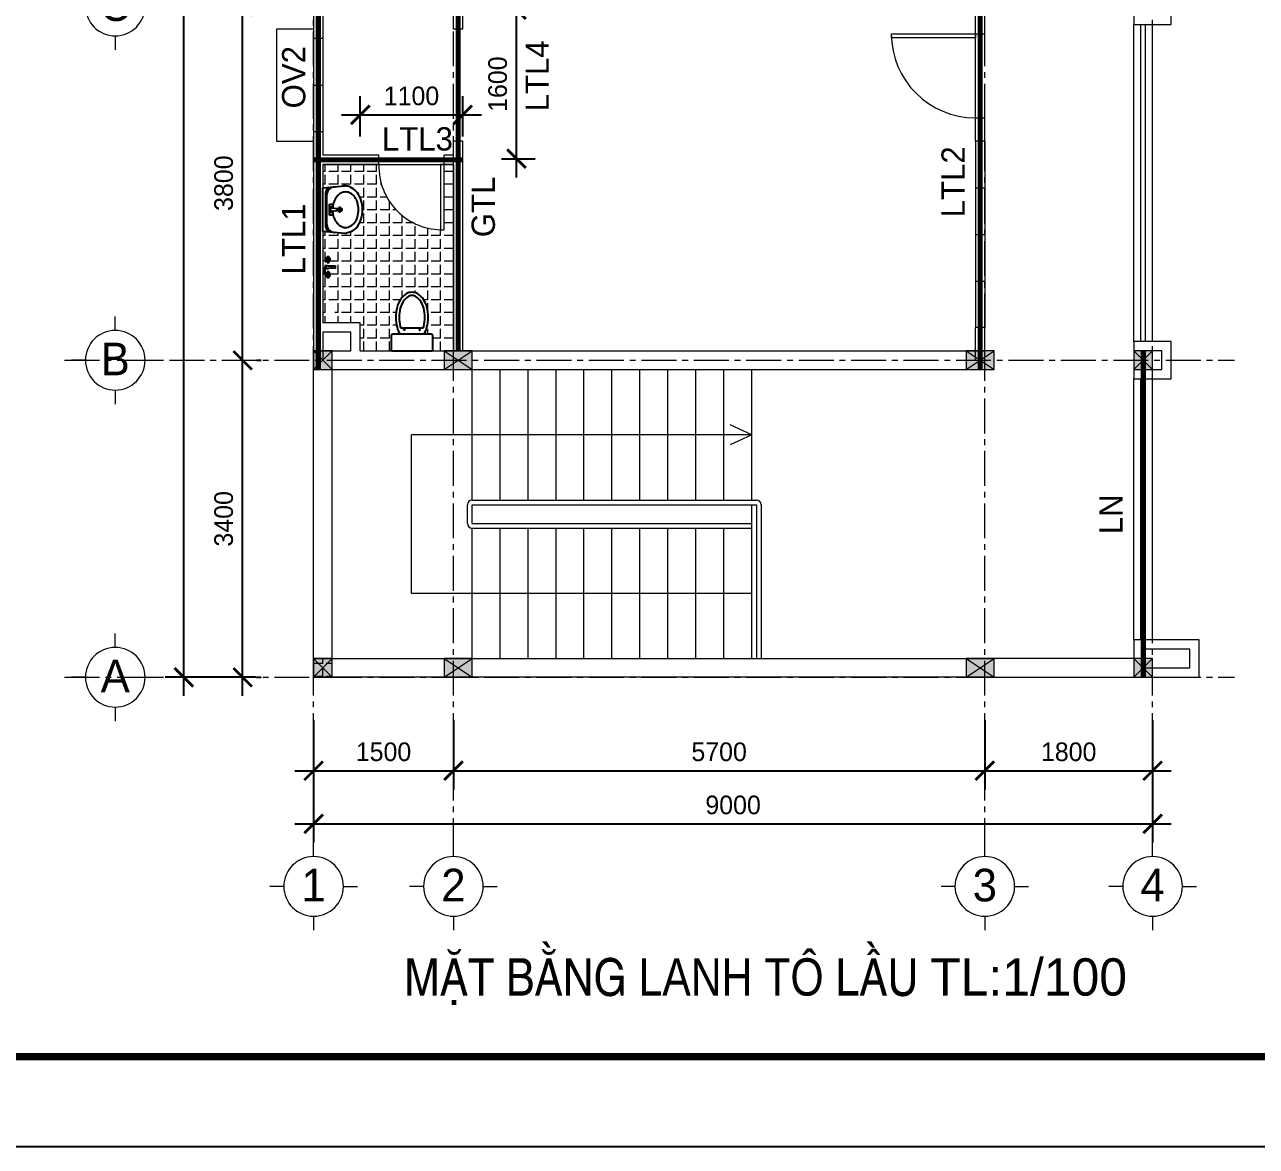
# Model space of a CAD drawing. Header units: inches. Extents: x 566748 to 757280, y 592180 to 740680.
# Drawn here: x 586220 to 599433, y 592180 to 604211 of the extents above; entities that cross this region are included whole.
import ezdxf
from ezdxf.enums import TextEntityAlignment as Align

# ---------------------------------------------------------------- set-up
doc = ezdxf.new("R2010")
doc.units = ezdxf.units.IN
doc.header["$MEASUREMENT"] = 0
for name, pattern in [('ACAD_ISO10W100', [18, 12, -3, 0, -3]), ('CENTER', [2, 1.25, -0.25, 0.25, -0.25]), ('CENTER2', [1.125, 0.75, -0.125, 0.125, -0.125])]:
    doc.linetypes.add(name, pattern=pattern)
for name, color, linetype, lineweight in [('HACTH', 8, 'Continuous', 5), ('NET CB', 2, 'Continuous', 20), ('NET GHI CHU', 7, 'Continuous', 13), ('NET KICH THUOC', 9, 'Continuous', 13), ('NET TRUC', 8, 'ACAD_ISO10W100', 9)]:
    doc.layers.add(name, color=color, linetype=linetype, lineweight=lineweight)
for name, color, linetype in [('LAYER7', 7, 'Continuous'), ('TEXT', 4, 'Continuous'), ('THIETBI', 25, 'Continuous')]:
    doc.layers.add(name, color=color, linetype=linetype)
doc.styles.add('ATTR', font='romans.shx', dxfattribs={"width": 0.8, "height": 0.7})
doc.styles.add('chu dan', font='Fonts5.ttf', dxfattribs={"height": 350})
doc.styles.add('DIM', font='Fonts5.ttf')
doc.styles.add('TEXT2.5', font='Fonts5.ttf', dxfattribs={"height": 250})
doc.styles.add('VNAVO', font='VARIALN.TTF', dxfattribs={"width": 1.1})
doc.dimstyles.new('M 1-100', dxfattribs={"dimtxt": 200, "dimasz": 200, "dimexe": 200, "dimexo": 200, "dimgap": 100, "dimtad": 1, "dimtoh": 1, "dimdec": 0, "dimzin": 0, "dimdsep": 46, "dimtxsty": 'DIM', "dimblk": 'ARCHTICK', "dimcen": 200, "dimdle": 200, "dimadec": 0, "dimazin": 0, "dimtfac": 1, "dimtdec": 0, "dimtix": 1, "dimtofl": 0, "dimtmove": 2, "dimatfit": 3, "dimfxl": 1, "dimtolj": 1, "dimtzin": 0, "dimarcsym": 0})

# ---------------------------------------------------------------- blocks, each defined once
blk = doc.blocks.new('_ArchTick')
at = {"color": 0, "linetype": 'ByBlock', "const_width": 0.15}
blk.add_lwpolyline([(-0.5, -0.5), (0.5, 0.5)], dxfattribs=at)
blk = doc.blocks.new('*D741')
at = {"layer": 'Defpoints', "color": 0}
for p in [(589320, 596951), (590820, 596951), (590820, 596209)]:
    blk.add_point(p, dxfattribs=at)
at = {"layer": 'NET KICH THUOC', "color": 0, "lineweight": -2}
for p, q in [((589320, 596751), (589320, 596009)), ((590820, 596751), (590820, 596009)), ((589120, 596209), (591020, 596209))]:
    blk.add_line(p, q, dxfattribs=at)
at = {"layer": 'NET KICH THUOC', "color": 0, "lineweight": -2, "xscale": 200, "yscale": 200, "zscale": 200, "rotation": 180}
blk.add_blockref('_ArchTick', (589320, 596209), dxfattribs=at)
at = {"layer": 'NET KICH THUOC', "color": 0, "lineweight": -2, "xscale": 200, "yscale": 200, "zscale": 200}
blk.add_blockref('_ArchTick', (590820, 596209), dxfattribs=at)
at = {"layer": 'NET KICH THUOC', "color": 0, "insert": (590070, 596411), "char_height": 200, "attachment_point": 5, "style": 'DIM'}
blk.add_mtext('\\A1;1500', dxfattribs=at)
blk = doc.blocks.new('*D742')
at = {"layer": 'Defpoints', "color": 0}
for p in [(590820, 596951), (596520, 596951), (596520, 596209)]:
    blk.add_point(p, dxfattribs=at)
at = {"layer": 'NET KICH THUOC', "color": 0, "lineweight": -2}
for p, q in [((590820, 596751), (590820, 596009)), ((596520, 596751), (596520, 596009)), ((590620, 596209), (596720, 596209))]:
    blk.add_line(p, q, dxfattribs=at)
at = {"layer": 'NET KICH THUOC', "color": 0, "lineweight": -2, "xscale": 200, "yscale": 200, "zscale": 200, "rotation": 180}
blk.add_blockref('_ArchTick', (590820, 596209), dxfattribs=at)
at = {"layer": 'NET KICH THUOC', "color": 0, "lineweight": -2, "xscale": 200, "yscale": 200, "zscale": 200}
blk.add_blockref('_ArchTick', (596520, 596209), dxfattribs=at)
at = {"layer": 'NET KICH THUOC', "color": 0, "insert": (593670, 596411), "char_height": 200, "attachment_point": 5, "style": 'DIM'}
blk.add_mtext('\\A1;5700', dxfattribs=at)
blk = doc.blocks.new('*D743')
at = {"layer": 'Defpoints', "color": 0}
for p in [(588507, 600611), (588559, 600611), (588507, 597211)]:
    blk.add_point(p, dxfattribs=at)
at = {"layer": 'NET KICH THUOC', "color": 0, "lineweight": -2}
for p, q in [((588559, 597011), (588559, 600811)), ((588707, 600611), (588759, 600611)), ((588707, 597211), (588759, 597211))]:
    blk.add_line(p, q, dxfattribs=at)
at = {"layer": 'NET KICH THUOC', "color": 0, "lineweight": -2, "xscale": 200, "yscale": 200, "zscale": 200}
for p, rotation in [((588559, 600611), 90), ((588559, 597211), 270)]:
    blk.add_blockref('_ArchTick', p, dxfattribs=dict(at, rotation=rotation))
at = {"layer": 'NET KICH THUOC', "color": 0, "insert": (588356, 598911), "char_height": 200, "attachment_point": 5, "rotation": 90, "style": 'DIM'}
blk.add_mtext('\\A1;3400', dxfattribs=at)
blk = doc.blocks.new('*D744')
at = {"layer": 'Defpoints', "color": 0}
for p in [(588507, 604411), (588559, 604411), (588507, 600611)]:
    blk.add_point(p, dxfattribs=at)
at = {"layer": 'NET KICH THUOC', "color": 0, "lineweight": -2}
for p, q in [((588559, 600411), (588559, 604611)), ((588707, 604411), (588759, 604411)), ((588707, 600611), (588759, 600611))]:
    blk.add_line(p, q, dxfattribs=at)
at = {"layer": 'NET KICH THUOC', "color": 0, "lineweight": -2, "xscale": 200, "yscale": 200, "zscale": 200}
for p, rotation in [((588559, 604411), 90), ((588559, 600611), 270)]:
    blk.add_blockref('_ArchTick', p, dxfattribs=dict(at, rotation=rotation))
at = {"layer": 'NET KICH THUOC', "color": 0, "insert": (588356, 602511), "char_height": 200, "attachment_point": 5, "rotation": 90, "style": 'DIM'}
blk.add_mtext('\\A1;3800', dxfattribs=at)
blk = doc.blocks.new('*D749')
at = {"layer": 'Defpoints', "color": 0}
for p in [(587928, 619711), (588898, 619711), (588898, 597211)]:
    blk.add_point(p, dxfattribs=at)
at = {"layer": 'NET KICH THUOC', "color": 0, "lineweight": -2}
for p, q in [((587928, 597011), (587928, 619911)), ((588698, 619711), (587728, 619711)), ((588698, 597211), (587728, 597211))]:
    blk.add_line(p, q, dxfattribs=at)
at = {"layer": 'NET KICH THUOC', "color": 0, "lineweight": -2, "xscale": 200, "yscale": 200, "zscale": 200}
for p, rotation in [((587928, 619711), 90), ((587928, 597211), 270)]:
    blk.add_blockref('_ArchTick', p, dxfattribs=dict(at, rotation=rotation))
at = {"layer": 'NET KICH THUOC', "color": 0, "insert": (587706, 608872), "char_height": 200, "attachment_point": 5, "rotation": 90, "style": 'DIM'}
blk.add_mtext('\\A1;22500', dxfattribs=at)
blk = doc.blocks.new('*D750')
at = {"layer": 'Defpoints', "color": 0}
for p in [(596520, 596951), (598320, 596951), (598320, 596209)]:
    blk.add_point(p, dxfattribs=at)
at = {"layer": 'NET KICH THUOC', "color": 0, "lineweight": -2}
for p, q in [((596520, 596751), (596520, 596009)), ((598320, 596751), (598320, 596009)), ((596320, 596209), (598520, 596209))]:
    blk.add_line(p, q, dxfattribs=at)
at = {"layer": 'NET KICH THUOC', "color": 0, "lineweight": -2, "xscale": 200, "yscale": 200, "zscale": 200, "rotation": 180}
blk.add_blockref('_ArchTick', (596520, 596209), dxfattribs=at)
at = {"layer": 'NET KICH THUOC', "color": 0, "lineweight": -2, "xscale": 200, "yscale": 200, "zscale": 200}
blk.add_blockref('_ArchTick', (598320, 596209), dxfattribs=at)
at = {"layer": 'NET KICH THUOC', "color": 0, "insert": (597420, 596411), "char_height": 200, "attachment_point": 5, "style": 'DIM'}
blk.add_mtext('\\A1;1800', dxfattribs=at)
blk = doc.blocks.new('*D751')
at = {"layer": 'Defpoints', "color": 0}
for p in [(589320, 596356), (598320, 596356), (598320, 595639)]:
    blk.add_point(p, dxfattribs=at)
at = {"layer": 'NET KICH THUOC', "color": 0, "lineweight": -2}
for p, q in [((589320, 596156), (589320, 595439)), ((598320, 596156), (598320, 595439)), ((589120, 595639), (598520, 595639))]:
    blk.add_line(p, q, dxfattribs=at)
at = {"layer": 'NET KICH THUOC', "color": 0, "lineweight": -2, "xscale": 200, "yscale": 200, "zscale": 200, "rotation": 180}
blk.add_blockref('_ArchTick', (589320, 595639), dxfattribs=at)
at = {"layer": 'NET KICH THUOC', "color": 0, "lineweight": -2, "xscale": 200, "yscale": 200, "zscale": 200}
blk.add_blockref('_ArchTick', (598320, 595639), dxfattribs=at)
at = {"layer": 'NET KICH THUOC', "color": 0, "insert": (593820, 595841), "char_height": 200, "attachment_point": 5, "style": 'DIM'}
blk.add_mtext('\\A1;9000', dxfattribs=at)
blk = doc.blocks.new('TRM')
at = {"layer": 'NET GHI CHU', "linetype": 'Continuous', "ltscale": 400}
for p, q in [((0, -150), (0, 0)), ((-320, -470), (-470, -470)), ((320, -470), (470, -470)), ((0, -790), (0, -940))]:
    blk.add_line(p, q, dxfattribs=at)
blk.add_circle((0, -470), 320, dxfattribs=at)
at = {"layer": 'NET GHI CHU', "style": 'chu dan'}
blk.add_attdef('TR', text='', height=350, dxfattribs=at).set_placement((0, -470), align=Align.MIDDLE_CENTER)
blk = doc.blocks.new('*D790')
at = {"layer": 'Defpoints', "color": 0}
for p in [(590920, 603244), (589820, 602811), (590920, 602811)]:
    blk.add_point(p, dxfattribs=at)
at = {"layer": 'NET KICH THUOC', "color": 0, "lineweight": -2}
for p, q in [((589820, 603011), (589820, 603444)), ((590920, 603011), (590920, 603444)), ((589620, 603244), (591120, 603244))]:
    blk.add_line(p, q, dxfattribs=at)
at = {"layer": 'NET KICH THUOC', "color": 0, "lineweight": -2, "xscale": 200, "yscale": 200, "zscale": 200, "rotation": 180}
blk.add_blockref('_ArchTick', (589820, 603244), dxfattribs=at)
at = {"layer": 'NET KICH THUOC', "color": 0, "lineweight": -2, "xscale": 200, "yscale": 200, "zscale": 200}
blk.add_blockref('_ArchTick', (590920, 603244), dxfattribs=at)
at = {"layer": 'NET KICH THUOC', "color": 0, "insert": (590370, 603446), "char_height": 200, "attachment_point": 5, "style": 'DIM'}
blk.add_mtext('\\A1;1100', dxfattribs=at)
blk = doc.blocks.new('*D791')
at = {"layer": 'Defpoints', "color": 0}
for p in [(591134, 604373), (591497, 604373), (591134, 602773)]:
    blk.add_point(p, dxfattribs=at)
at = {"layer": 'NET KICH THUOC', "color": 0, "lineweight": -2}
for p, q in [((591497, 602573), (591497, 604573)), ((591334, 604373), (591697, 604373)), ((591334, 602773), (591697, 602773))]:
    blk.add_line(p, q, dxfattribs=at)
at = {"layer": 'NET KICH THUOC', "color": 0, "lineweight": -2, "xscale": 200, "yscale": 200, "zscale": 200}
for p, rotation in [((591497, 604373), 90), ((591497, 602773), 270)]:
    blk.add_blockref('_ArchTick', p, dxfattribs=dict(at, rotation=rotation))
at = {"layer": 'NET KICH THUOC', "color": 0, "insert": (591295, 603573), "char_height": 200, "attachment_point": 5, "rotation": 90, "style": 'DIM'}
blk.add_mtext('\\A1;1600', dxfattribs=at)

msp = doc.modelspace()

# ---------------------------------------------------------------- hatches: boundary and pattern name
at = {"layer": 'HACTH', "ltscale": 5}
h = msp.add_hatch(color=256, dxfattribs=at)
h.paths.add_polyline_path([(589420.4, 600611.4), (589320.4, 600711.4), (589320.4, 600511.4)])
h.paths.add_polyline_path([(589420.4, 600611.4), (589320.4, 600511.4), (589520.4, 600511.4)])
h.paths.add_polyline_path([(589520.4, 600711.4), (589420.4, 600611.4), (589520.4, 600511.4)])
h.paths.add_polyline_path([(589520.4, 600711.4), (589320.4, 600711.4), (589420.4, 600611.4)])
h = msp.add_hatch(color=256, dxfattribs=at)
h.paths.add_polyline_path([(590720.4, 600711.4), (590720.4, 600511.4), (590870.4, 600611.4)])
h.paths.add_polyline_path([(590870.4, 600611.4), (591020.4, 600711.4), (590720.4, 600711.4)])
h.paths.add_polyline_path([(590720.4, 600511.4), (591020.4, 600511.4), (590870.4, 600611.4)])
h.paths.add_polyline_path([(590870.4, 600611.4), (591020.4, 600511.4), (591020.4, 600711.4)])
h = msp.add_hatch(color=256, dxfattribs=at)
h.paths.add_polyline_path([(596320.4, 600711.4), (596320.4, 600511.4), (596470.4, 600611.4)])
h.paths.add_polyline_path([(596470.4, 600611.4), (596620.4, 600711.4), (596320.4, 600711.4)])
h.paths.add_polyline_path([(596320.4, 600511.4), (596620.4, 600511.4), (596470.4, 600611.4)])
h.paths.add_polyline_path([(596470.4, 600611.4), (596620.4, 600511.4), (596620.4, 600711.4)])
h = msp.add_hatch(color=256, dxfattribs=at)
h.paths.add_polyline_path([(598220.4, 600611.4), (598120.4, 600711.4), (598120.4, 600511.4)])
h.paths.add_polyline_path([(598220.4, 600611.4), (598120.4, 600511.4), (598320.4, 600511.4)])
h.paths.add_polyline_path([(598320.4, 600711.4), (598220.4, 600611.4), (598320.4, 600511.4)])
h.paths.add_polyline_path([(598320.4, 600711.4), (598120.4, 600711.4), (598220.4, 600611.4)])
h = msp.add_hatch(color=256, dxfattribs=at)
h.paths.add_polyline_path([(598220.4, 600611.4), (598120.4, 600711.4), (598120.4, 600511.4)])
h.paths.add_polyline_path([(598220.4, 600611.4), (598120.4, 600511.4), (598320.4, 600511.4)])
h.paths.add_polyline_path([(598320.4, 600711.4), (598220.4, 600611.4), (598320.4, 600511.4)])
h.paths.add_polyline_path([(598320.4, 600711.4), (598120.4, 600711.4), (598220.4, 600611.4)])
h = msp.add_hatch(color=256, dxfattribs=at)
h.paths.add_polyline_path([(589420.4, 597311.4), (589320.4, 597411.4), (589320.4, 597211.4)])
h.paths.add_polyline_path([(589420.4, 597311.4), (589320.4, 597211.4), (589520.4, 597211.4)])
h.paths.add_polyline_path([(589520.4, 597411.4), (589420.4, 597311.4), (589520.4, 597211.4)])
h.paths.add_polyline_path([(589520.4, 597411.4), (589320.4, 597411.4), (589420.4, 597311.4)])
h = msp.add_hatch(color=256, dxfattribs=at)
h.paths.add_polyline_path([(590720.4, 597411.4), (590720.4, 597211.4), (590870.4, 597311.4)])
h.paths.add_polyline_path([(590870.4, 597311.4), (591020.4, 597411.4), (590720.4, 597411.4)])
h.paths.add_polyline_path([(590720.4, 597211.4), (591020.4, 597211.4), (590870.4, 597311.4)])
h.paths.add_polyline_path([(590870.4, 597311.4), (591020.4, 597211.4), (591020.4, 597411.4)])
h = msp.add_hatch(color=256, dxfattribs=at)
h.paths.add_polyline_path([(596320.4, 597411.4), (596320.4, 597211.4), (596470.4, 597311.4)])
h.paths.add_polyline_path([(596470.4, 597311.4), (596620.4, 597411.4), (596320.4, 597411.4)])
h.paths.add_polyline_path([(596320.4, 597211.4), (596620.4, 597211.4), (596470.4, 597311.4)])
h.paths.add_polyline_path([(596470.4, 597311.4), (596620.4, 597211.4), (596620.4, 597411.4)])
h = msp.add_hatch(color=256, dxfattribs=at)
h.paths.add_polyline_path([(598220.4, 597311.4), (598120.4, 597411.4), (598120.4, 597211.4)])
h.paths.add_polyline_path([(598220.4, 597311.4), (598120.4, 597211.4), (598320.4, 597211.4)])
h.paths.add_polyline_path([(598320.4, 597411.4), (598220.4, 597311.4), (598320.4, 597211.4)])
h.paths.add_polyline_path([(598320.4, 597411.4), (598120.4, 597411.4), (598220.4, 597311.4)])
h = msp.add_hatch(color=256, dxfattribs=at)
h.paths.add_polyline_path([(598220.4, 597311.4), (598120.4, 597411.4), (598120.4, 597211.4)])
h.paths.add_polyline_path([(598220.4, 597311.4), (598120.4, 597211.4), (598320.4, 597211.4)])
h.paths.add_polyline_path([(598320.4, 597411.4), (598220.4, 597311.4), (598320.4, 597211.4)])
h.paths.add_polyline_path([(598320.4, 597411.4), (598120.4, 597411.4), (598220.4, 597311.4)])
at = {"layer": 'NET CB', "linetype": 'Continuous'}
h = msp.add_hatch(dxfattribs=at)
h.set_pattern_fill('ANGLE', color=256, scale=500, angle=90, style=0)
h.set_pattern_definition([(90, (1330.81, -29641.31), (-137.5, 8e-15), [100, -37.5]), (180, (1330.81, -29641.31), (-2e-14, -137.5), [100, -37.5])])
h.paths.add_polyline_path([(589420.4, 597311.4), (589320.4, 597411.4), (589320.4, 597211.4)])
h.paths.add_polyline_path([(589420.4, 597311.4), (589320.4, 597211.4), (589520.4, 597211.4)])
h.paths.add_polyline_path([(589520.4, 597411.4), (589420.4, 597311.4), (589520.4, 597211.4)])
h.paths.add_polyline_path([(589520.4, 597411.4), (589320.4, 597411.4), (589420.4, 597311.4)])
h = msp.add_hatch(color=256, dxfattribs=at)
h.paths.add_polyline_path([(589420.4, 597311.4), (589320.4, 597411.4), (589320.4, 597211.4)])
h.paths.add_polyline_path([(589420.4, 597311.4), (589320.4, 597211.4), (589520.4, 597211.4)])
h.paths.add_polyline_path([(589520.4, 597411.4), (589420.4, 597311.4), (589520.4, 597211.4)])
h.paths.add_polyline_path([(589520.4, 597411.4), (589320.4, 597411.4), (589420.4, 597311.4)])

# ---------------------------------------------------------------- linework, layer by layer
for p, q in [((589455.8, 601630.2), (589455.8, 601590.2)), ((589465.8, 601720.2), (589465.8, 601710.2)), ((589485.8, 601720.2), (589465.8, 601720.2)), ((589465.8, 601670.2), (589465.8, 601660.2)), ((589465.8, 601660.2), (589485.8, 601660.2)), ((589485.8, 601660.2), (589485.8, 601720.2)), ((589485.8, 601710.2), (589495.8, 601710.2)), ((589495.8, 601670.2), (589485.8, 601670.2)), ((589495.8, 601710.2), (589495.8, 601670.2)), ((589555.8, 601595.2), (589555.8, 601625.2)), ((589465.8, 601560.2), (589465.8, 601550.2)), ((589485.8, 601560.2), (589465.8, 601560.2)), ((589465.8, 601510.2), (589465.8, 601500.2)), ((589465.8, 601500.2), (589485.8, 601500.2)), ((589485.8, 601500.2), (589485.8, 601560.2)), ((589485.8, 601550.2), (589495.8, 601550.2)), ((589495.8, 601510.2), (589485.8, 601510.2)), ((589495.8, 601550.2), (589495.8, 601510.2))]:
    msp.add_line(p, q)
for points in [[(589445.8, 601670.2), (589465.8, 601670.2), (589465.8, 601710.2), (589445.8, 601710.2)], [(589455.8, 601615.2), (589445.8, 601615.2), (589445.8, 601605.2), (589455.8, 601605.2)], [(589445.8, 601510.2), (589465.8, 601510.2), (589465.8, 601550.2), (589445.8, 601550.2)]]:
    msp.add_lwpolyline(points, close=True)
for centre, start, end in [((589518.2, 601875.5), 255.73057, 278.5446), ((589518.2, 601344.9), 81.4554, 104.2694)]:
    msp.add_arc(centre, 253.1, start, end)
at = {"layer": 'Defpoints', "linetype": 'Continuous', "ltscale": 0.08}
msp.add_lwpolyline([(566748.3, 592180.3), (608748.3, 592180.3), (608748.3, 621880.3), (566748.3, 621880.3)], close=True, dxfattribs=at)
at = {"layer": 'HACTH', "ltscale": 5}
for p, q in [((598120.4, 604611.4), (598120.4, 604211.4)), ((598520.4, 604211.4), (598520.4, 604611.4)), ((589320.4, 604411.4), (589320.4, 604061.4)), ((589420.4, 604411.4), (589420.4, 604061.4)), ((596420.4, 604111.4), (596420.4, 604411.4)), ((596520.4, 604111.4), (596520.4, 604411.4)), ((590820.4, 604161.4), (590820.4, 604361.4)), ((590920.4, 604161.4), (590920.4, 604361.4)), ((596420.4, 604111.4), (596520.4, 604111.4)), ((598120.4, 600811.4), (598120.4, 604211.4)), ((598120.4, 604211.4), (598520.4, 604211.4)), ((598195.4, 600811.4), (598195.4, 604211.4)), ((598245.4, 600811.4), (598245.4, 604211.4)), ((598320.4, 600811.4), (598320.4, 604211.4)), ((596420.4, 603211.4), (596520.4, 603211.4)), ((596420.4, 602961.4), (596420.4, 603211.4)), ((596520.4, 602961.4), (596520.4, 603211.4)), ((589320.4, 603061.4), (589320.4, 600611.4)), ((589420.4, 603061.4), (589420.4, 602811.4)), ((590820.4, 602811.4), (590820.4, 602961.4)), ((590920.4, 602761.4), (590920.4, 602961.4)), ((590020.4, 602811.4), (589420.4, 602811.4)), ((590020.4, 602811.4), (589420.4, 602811.4)), ((590020.4, 602711.4), (590020.4, 602811.4)), ((590720.4, 602711.4), (590720.4, 602811.4)), ((590820.4, 602811.4), (590720.4, 602811.4)), ((590820.4, 602811.4), (590720.4, 602811.4)), ((590920.4, 600711.4), (590920.4, 602811.4)), ((589420.4, 602711.4), (589420.4, 601011.4)), ((589420.4, 602711.4), (590020.4, 602711.4)), ((590020.4, 602711.4), (589420.4, 602711.4)), ((589445.4, 602636.4), (589445.4, 602711.4)), ((589582.9, 602636.4), (589582.9, 602711.4)), ((589720.4, 602636.4), (589720.4, 602711.4)), ((589857.9, 602636.4), (589857.9, 602711.4)), ((589995.4, 602636.4), (589995.4, 602711.4)), ((590720.4, 602711.4), (590820.4, 602711.4)), ((590820.4, 602711.4), (590720.4, 602711.4)), ((590820.4, 600711.4), (590820.4, 602711.4)), ((590820.4, 602711.4), (590820.4, 602711.4)), ((590820.4, 602711.4), (590820.4, 600711.4)), ((589445.4, 602636.4), (589420.4, 602636.4)), ((589445.4, 602498.9), (589445.4, 602598.9)), ((589582.9, 602636.4), (589482.9, 602636.4)), ((589582.9, 602498.9), (589582.9, 602598.9)), ((589720.4, 602636.4), (589620.4, 602636.4)), ((589720.4, 602498.9), (589720.4, 602598.9)), ((589857.9, 602636.4), (589757.9, 602636.4)), ((589857.9, 602498.9), (589857.9, 602598.9)), ((589995.4, 602636.4), (589895.4, 602636.4)), ((589995.4, 602498.9), (589995.4, 602598.9)), ((590820.4, 602636.4), (590720.4, 602636.4)), ((589445.4, 602498.9), (589420.4, 602498.9)), ((589582.9, 602498.9), (589482.9, 602498.9)), ((589720.4, 602498.9), (589620.4, 602498.9)), ((589857.9, 602498.9), (589757.9, 602498.9)), ((589857.9, 602361.4), (589857.9, 602461.4)), ((589995.4, 602498.9), (589895.4, 602498.9)), ((589995.4, 602361.4), (589995.4, 602461.4)), ((590047.9, 602498.9), (590032.9, 602498.9)), ((590820.4, 602498.9), (590720.4, 602498.9)), ((589857.9, 602361.4), (589816.3, 602361.4)), ((589857.9, 602223.9), (589857.9, 602323.9)), ((589995.4, 602361.4), (589895.4, 602361.4)), ((589995.4, 602223.9), (589995.4, 602323.9)), ((590105.5, 602361.4), (590032.9, 602361.4)), ((590132.9, 602223.9), (590132.9, 602316.3)), ((590820.4, 602361.4), (590720.4, 602361.4)), ((589857.9, 602223.9), (589844.6, 602223.9)), ((589857.9, 602086.4), (589857.9, 602186.4)), ((589995.4, 602223.9), (589895.4, 602223.9)), ((589995.4, 602086.4), (589995.4, 602186.4)), ((590132.9, 602223.9), (590032.9, 602223.9)), ((590132.9, 602086.4), (590132.9, 602186.4)), ((590206.2, 602223.9), (590170.4, 602223.9)), ((590270.4, 602086.4), (590270.4, 602164.3)), ((590820.4, 602223.9), (590720.4, 602223.9)), ((589445.4, 601948.9), (589445.4, 601991.7)), ((589720.4, 601948.9), (589720.4, 601993.5)), ((589857.9, 602086.4), (589813, 602086.4)), ((589857.9, 601948.9), (589857.9, 602048.9)), ((589995.4, 602086.4), (589895.4, 602086.4)), ((589995.4, 601948.9), (589995.4, 602048.9)), ((590132.9, 602086.4), (590032.9, 602086.4)), ((590132.9, 601948.9), (590132.9, 602048.9)), ((590270.4, 602086.4), (590170.4, 602086.4)), ((590270.4, 601948.9), (590270.4, 602048.9)), ((590389.3, 602086.4), (590307.9, 602086.4)), ((590407.9, 601948.9), (590407.9, 602048.9)), ((590545.4, 601948.9), (590545.4, 602029)), ((590682.9, 601948.9), (590682.9, 602011.3)), ((590820.4, 602086.4), (590720.4, 602086.4)), ((589445.4, 601948.9), (589420.4, 601948.9)), ((589445.4, 601811.4), (589445.4, 601911.4)), ((589582.9, 601948.9), (589482.9, 601948.9)), ((589582.9, 601948.9), (589582.9, 601979.2)), ((589582.9, 601811.4), (589582.9, 601911.4)), ((589720.4, 601948.9), (589620.4, 601948.9)), ((589720.4, 601811.4), (589720.4, 601911.4)), ((589857.9, 601948.9), (589757.9, 601948.9)), ((589857.9, 601811.4), (589857.9, 601911.4)), ((589995.4, 601948.9), (589895.4, 601948.9)), ((589995.4, 601811.4), (589995.4, 601911.4)), ((590132.9, 601948.9), (590032.9, 601948.9)), ((590132.9, 601811.4), (590132.9, 601911.4)), ((590270.4, 601948.9), (590170.4, 601948.9)), ((590270.4, 601811.4), (590270.4, 601911.4)), ((590407.9, 601948.9), (590307.9, 601948.9)), ((590407.9, 601811.4), (590407.9, 601911.4)), ((590545.4, 601948.9), (590445.4, 601948.9)), ((590545.4, 601811.4), (590545.4, 601911.4)), ((590682.9, 601948.9), (590582.9, 601948.9)), ((590682.9, 601811.4), (590682.9, 601911.4)), ((590820.4, 601948.9), (590720.4, 601948.9)), ((589445.4, 601811.4), (589420.4, 601811.4)), ((589445.4, 601673.9), (589445.4, 601773.9)), ((589582.9, 601811.4), (589482.9, 601811.4)), ((589582.9, 601673.9), (589582.9, 601773.9)), ((589720.4, 601811.4), (589620.4, 601811.4)), ((589720.4, 601673.9), (589720.4, 601773.9)), ((589857.9, 601811.4), (589757.9, 601811.4)), ((589857.9, 601673.9), (589857.9, 601773.9)), ((589995.4, 601811.4), (589895.4, 601811.4)), ((589995.4, 601673.9), (589995.4, 601773.9)), ((590132.9, 601811.4), (590032.9, 601811.4)), ((590132.9, 601673.9), (590132.9, 601773.9)), ((590270.4, 601811.4), (590170.4, 601811.4)), ((590270.4, 601673.9), (590270.4, 601773.9)), ((590407.9, 601811.4), (590307.9, 601811.4)), ((590407.9, 601673.9), (590407.9, 601773.9)), ((590545.4, 601811.4), (590445.4, 601811.4)), ((590545.4, 601673.9), (590545.4, 601773.9)), ((590682.9, 601811.4), (590582.9, 601811.4)), ((590682.9, 601673.9), (590682.9, 601773.9)), ((590820.4, 601811.4), (590720.4, 601811.4)), ((589445.4, 601673.9), (589420.4, 601673.9)), ((589445.4, 601536.4), (589445.4, 601636.4)), ((589582.9, 601673.9), (589495.8, 601673.9)), ((589582.9, 601536.4), (589582.9, 601636.4)), ((589720.4, 601673.9), (589620.4, 601673.9)), ((589720.4, 601536.4), (589720.4, 601636.4)), ((589857.9, 601673.9), (589757.9, 601673.9)), ((589857.9, 601536.4), (589857.9, 601636.4)), ((589995.4, 601673.9), (589895.4, 601673.9)), ((589995.4, 601536.4), (589995.4, 601636.4)), ((590132.9, 601673.9), (590032.9, 601673.9)), ((590132.9, 601536.4), (590132.9, 601636.4)), ((590270.4, 601673.9), (590170.4, 601673.9)), ((590270.4, 601536.4), (590270.4, 601636.4)), ((590407.9, 601673.9), (590307.9, 601673.9)), ((590407.9, 601536.4), (590407.9, 601636.4)), ((590545.4, 601673.9), (590445.4, 601673.9)), ((590545.4, 601536.4), (590545.4, 601636.4)), ((590682.9, 601673.9), (590582.9, 601673.9)), ((590682.9, 601536.4), (590682.9, 601636.4)), ((590820.4, 601673.9), (590720.4, 601673.9)), ((589445.4, 601536.4), (589420.4, 601536.4)), ((589445.4, 601398.9), (589445.4, 601498.9)), ((589582.9, 601536.4), (589495.8, 601536.4)), ((589582.9, 601398.9), (589582.9, 601498.9)), ((589720.4, 601536.4), (589620.4, 601536.4)), ((589720.4, 601398.9), (589720.4, 601498.9)), ((589857.9, 601536.4), (589757.9, 601536.4)), ((589857.9, 601398.9), (589857.9, 601498.9)), ((589995.4, 601536.4), (589895.4, 601536.4)), ((589995.4, 601398.9), (589995.4, 601498.9)), ((590132.9, 601536.4), (590032.9, 601536.4)), ((590132.9, 601398.9), (590132.9, 601498.9)), ((590270.4, 601536.4), (590170.4, 601536.4)), ((590270.4, 601398.9), (590270.4, 601498.9)), ((590407.9, 601536.4), (590307.9, 601536.4)), ((590407.9, 601398.9), (590407.9, 601498.9)), ((590545.4, 601536.4), (590445.4, 601536.4)), ((590545.4, 601398.9), (590545.4, 601498.9)), ((590682.9, 601536.4), (590582.9, 601536.4)), ((590682.9, 601398.9), (590682.9, 601498.9)), ((590820.4, 601536.4), (590720.4, 601536.4)), ((589445.4, 601398.9), (589420.4, 601398.9)), ((589445.4, 601261.4), (589445.4, 601361.4)), ((589582.9, 601398.9), (589482.9, 601398.9)), ((589582.9, 601261.4), (589582.9, 601361.4)), ((589720.4, 601398.9), (589620.4, 601398.9)), ((589720.4, 601261.4), (589720.4, 601361.4)), ((589857.9, 601398.9), (589757.9, 601398.9)), ((589857.9, 601261.4), (589857.9, 601361.4)), ((589995.4, 601398.9), (589895.4, 601398.9)), ((589995.4, 601261.4), (589995.4, 601361.4)), ((590132.9, 601398.9), (590032.9, 601398.9)), ((590132.9, 601261.4), (590132.9, 601361.4)), ((590270.4, 601398.9), (590170.4, 601398.9)), ((590270.4, 601286.8), (590270.4, 601361.4)), ((590407.9, 601398.9), (590307.9, 601398.9)), ((590407.9, 601336.8), (590407.9, 601361.4)), ((590545.4, 601398.9), (590445.4, 601398.9)), ((590545.4, 601261.4), (590545.4, 601361.4)), ((590682.9, 601398.9), (590582.9, 601398.9)), ((590682.9, 601261.4), (590682.9, 601361.4)), ((590820.4, 601398.9), (590720.4, 601398.9)), ((589445.4, 601261.4), (589420.4, 601261.4)), ((589445.4, 601123.9), (589445.4, 601223.9)), ((589582.9, 601261.4), (589482.9, 601261.4)), ((589582.9, 601123.9), (589582.9, 601223.9)), ((589720.4, 601261.4), (589620.4, 601261.4)), ((589720.4, 601123.9), (589720.4, 601223.9)), ((589857.9, 601261.4), (589757.9, 601261.4)), ((589857.9, 601123.9), (589857.9, 601223.9)), ((589995.4, 601261.4), (589895.4, 601261.4)), ((589995.4, 601123.9), (589995.4, 601223.9)), ((590132.9, 601261.4), (590032.9, 601261.4)), ((590132.9, 601123.9), (590132.9, 601223.9)), ((590251.1, 601261.4), (590170.4, 601261.4)), ((590545.4, 601261.4), (590500, 601261.4)), ((590545.4, 601137), (590545.4, 601223.9)), ((590682.9, 601261.4), (590582.9, 601261.4)), ((590682.9, 601123.9), (590682.9, 601223.9)), ((590820.4, 601261.4), (590720.4, 601261.4)), ((589445.4, 601123.9), (589420.4, 601123.9)), ((589445.4, 601011.4), (589445.4, 601086.4)), ((589582.9, 601123.9), (589546.1, 601123.9)), ((589582.9, 601011.4), (589582.9, 601086.4)), ((589720.4, 601123.9), (589620.4, 601123.9)), ((589720.4, 601011.4), (589720.4, 601086.4)), ((589857.9, 601123.9), (589757.9, 601123.9)), ((589857.9, 600986.4), (589857.9, 601086.4)), ((589995.4, 601123.9), (589895.4, 601123.9)), ((589995.4, 600986.4), (589995.4, 601086.4)), ((590132.9, 601123.9), (590032.9, 601123.9)), ((590132.9, 600986.4), (590132.9, 601086.4)), ((590203.9, 601123.9), (590170.4, 601123.9)), ((590682.9, 601123.9), (590582.9, 601123.9)), ((590682.9, 600986.4), (590682.9, 601086.4)), ((590820.4, 601123.9), (590720.4, 601123.9)), ((589820.4, 601011.4), (589420.4, 601011.4)), ((589820.4, 600711.4), (589820.4, 601011.4)), ((589857.9, 600986.4), (589820.4, 600986.4)), ((589857.9, 600848.9), (589857.9, 600948.9)), ((589995.4, 600986.4), (589895.4, 600986.4)), ((589995.4, 600848.9), (589995.4, 600948.9)), ((590132.9, 600986.4), (590032.9, 600986.4)), ((590132.9, 600848.9), (590132.9, 600948.9)), ((590209.8, 600986.4), (590170.4, 600986.4)), ((590545.4, 600986.4), (590541.4, 600986.4)), ((590545.4, 600986.4), (590545.4, 601007.9)), ((590545.4, 600891.4), (590545.4, 600948.9)), ((590682.9, 600986.4), (590582.9, 600986.4)), ((590682.9, 600848.9), (590682.9, 600948.9)), ((590820.4, 600986.4), (590720.4, 600986.4)), ((596420.4, 600611.4), (596420.4, 600961.4)), ((596520.4, 600611.4), (596520.4, 600961.4)), ((589420.4, 600911.4), (589420.4, 600611.4)), ((589720.4, 600911.4), (589420.4, 600911.4)), ((589720.4, 600711.4), (589720.4, 600911.4)), ((589857.9, 600848.9), (589820.4, 600848.9)), ((589857.9, 600711.4), (589857.9, 600811.4)), ((589995.4, 600848.9), (589895.4, 600848.9)), ((589995.4, 600711.4), (589995.4, 600811.4)), ((590132.9, 600848.9), (590032.9, 600848.9)), ((590132.9, 600711.4), (590132.9, 600811.4)), ((590682.9, 600848.9), (590600.6, 600848.9)), ((590682.9, 600711.4), (590682.9, 600811.4)), ((590820.4, 600848.9), (590720.4, 600848.9)), ((598520.4, 600811.4), (598120.4, 600811.4)), ((598120.4, 600811.4), (598120.4, 600411.4)), ((598520.4, 600411.4), (598520.4, 600811.4)), ((589320.4, 600511.4), (589520.4, 600711.4)), ((589320.4, 600711.4), (589520.4, 600511.4)), ((589320.4, 600711.4), (589720.4, 600711.4)), ((589520.4, 600711.4), (589320.4, 600711.4)), ((589320.4, 600711.4), (589320.4, 600511.4)), ((589520.4, 600511.4), (589520.4, 600711.4)), ((589820.4, 600711.4), (596520.4, 600711.4)), ((590270.4, 600711.4), (590171.1, 600711.4)), ((590407.9, 600711.4), (590307.9, 600711.4)), ((590545.4, 600711.4), (590445.4, 600711.4)), ((590720.4, 600511.4), (591020.4, 600711.4)), ((590720.4, 600711.4), (591020.4, 600511.4)), ((591020.4, 600711.4), (590720.4, 600711.4)), ((590720.4, 600711.4), (590720.4, 600511.4)), ((590820.4, 600711.4), (590820.4, 600711.4)), ((591020.4, 600511.4), (591020.4, 600711.4)), ((596320.4, 600511.4), (596620.4, 600711.4)), ((596320.4, 600711.4), (596620.4, 600511.4)), ((596620.4, 600711.4), (596320.4, 600711.4)), ((596320.4, 600711.4), (596320.4, 600511.4)), ((596620.4, 600511.4), (596620.4, 600711.4)), ((598120.4, 600511.4), (598320.4, 600711.4)), ((598120.4, 600711.4), (598320.4, 600511.4)), ((598120.4, 600511.4), (598320.4, 600711.4)), ((598120.4, 600711.4), (598320.4, 600511.4)), ((598320.4, 600711.4), (598120.4, 600711.4)), ((598120.4, 600711.4), (598120.4, 600511.4)), ((598320.4, 600711.4), (598120.4, 600711.4)), ((598120.4, 600711.4), (598120.4, 600511.4)), ((598420.4, 600711.4), (598220.4, 600711.4)), ((598220.4, 600711.4), (598220.4, 600511.4)), ((598320.4, 600511.4), (598320.4, 600711.4)), ((598320.4, 600511.4), (598320.4, 600711.4)), ((598420.4, 600511.4), (598420.4, 600711.4)), ((589320.4, 597211.4), (589320.4, 600611.4)), ((589320.4, 600511.4), (596620.4, 600511.4)), ((589320.4, 600511.4), (589520.4, 600511.4)), ((589520.4, 597411.4), (589520.4, 600511.4)), ((590720.4, 600511.4), (591020.4, 600511.4)), ((591020.4, 599111.4), (591020.4, 600511.4)), ((591320.4, 599111.4), (591320.4, 600511.4)), ((591620.4, 599111.4), (591620.4, 600511.4)), ((591920.4, 599111.4), (591920.4, 600511.4)), ((592220.4, 599111.4), (592220.4, 600511.4)), ((592520.4, 599111.4), (592520.4, 600511.4)), ((592820.4, 599111.4), (592820.4, 600511.4)), ((593120.4, 599111.4), (593120.4, 600511.4)), ((593420.4, 599111.4), (593420.4, 600511.4)), ((593720.4, 599111.4), (593720.4, 600511.4)), ((594020.4, 599111.4), (594020.4, 600511.4)), ((596320.4, 600511.4), (596620.4, 600511.4)), ((598120.4, 600511.4), (598320.4, 600511.4)), ((598120.4, 600511.4), (598320.4, 600511.4)), ((598120.4, 597611.4), (598120.4, 600411.4)), ((598120.4, 600411.4), (598520.4, 600411.4)), ((598195.4, 597611.4), (598195.4, 600411.4)), ((598220.4, 600511.4), (598420.4, 600511.4)), ((598245.4, 597611.4), (598245.4, 600411.4)), ((598320.4, 597611.4), (598320.4, 600411.4)), ((594020.4, 599811.4), (593790.2, 599918.3)), ((590370.9, 598111.4), (590370.9, 599811.4)), ((594020.4, 599811.4), (590370.9, 599811.4)), ((594020.4, 599811.4), (593790.2, 599704.5)), ((594020.4, 597411.4), (594020.4, 599061.4)), ((591020.4, 597411.4), (591020.4, 598811.4)), ((591320.4, 597411.4), (591320.4, 598811.4)), ((591620.4, 597411.4), (591620.4, 598811.4)), ((591920.4, 597411.4), (591920.4, 598811.4)), ((592220.4, 597411.4), (592220.4, 598811.4)), ((592520.4, 597411.4), (592520.4, 598811.4)), ((592820.4, 597411.4), (592820.4, 598811.4)), ((593120.4, 597411.4), (593120.4, 598811.4)), ((593420.4, 597411.4), (593420.4, 598811.4)), ((593720.4, 597411.4), (593720.4, 598811.4)), ((594020.4, 598111.4), (590370.9, 598111.4)), ((598820.4, 597611.4), (598120.4, 597611.4)), ((598120.4, 597611.4), (598120.4, 597211.4)), ((598720.4, 597511.4), (598220.4, 597511.4)), ((598220.4, 597511.4), (598220.4, 597311.4)), ((598720.4, 597311.4), (598720.4, 597511.4)), ((598820.4, 597211.4), (598820.4, 597611.4)), ((589320.4, 597211.4), (589520.4, 597411.4)), ((589320.4, 597411.4), (589520.4, 597211.4)), ((589320.4, 597411.4), (596620.4, 597411.4)), ((589520.4, 597411.4), (589320.4, 597411.4)), ((589320.4, 597411.4), (589320.4, 597211.4)), ((589520.4, 597211.4), (589520.4, 597411.4)), ((590720.4, 597211.4), (591020.4, 597411.4)), ((590720.4, 597411.4), (591020.4, 597211.4)), ((591020.4, 597411.4), (590720.4, 597411.4)), ((590720.4, 597411.4), (590720.4, 597211.4)), ((591020.4, 597211.4), (591020.4, 597411.4)), ((596320.4, 597211.4), (596620.4, 597411.4)), ((596320.4, 597411.4), (596620.4, 597211.4)), ((596620.4, 597411.4), (596320.4, 597411.4)), ((596320.4, 597411.4), (596320.4, 597211.4)), ((598320.4, 597411.4), (596520.4, 597411.4)), ((596620.4, 597211.4), (596620.4, 597411.4)), ((598120.4, 597211.4), (598320.4, 597411.4)), ((598120.4, 597411.4), (598320.4, 597211.4)), ((598120.4, 597211.4), (598320.4, 597411.4)), ((598120.4, 597411.4), (598320.4, 597211.4)), ((598320.4, 597411.4), (598120.4, 597411.4)), ((598120.4, 597411.4), (598120.4, 597211.4)), ((598320.4, 597411.4), (598120.4, 597411.4)), ((598120.4, 597411.4), (598120.4, 597211.4)), ((598320.4, 597211.4), (598320.4, 597411.4)), ((598320.4, 597211.4), (598320.4, 597411.4)), ((598320.4, 597211.4), (598320.4, 597411.4)), ((598220.4, 597311.4), (598720.4, 597311.4)), ((596620.4, 597211.4), (589320.4, 597211.4)), ((589320.4, 597211.4), (589520.4, 597211.4)), ((590720.4, 597211.4), (591020.4, 597211.4)), ((596320.4, 597211.4), (596620.4, 597211.4)), ((596520.4, 597211.4), (598320.4, 597211.4)), ((596520.4, 597211.4), (598320.4, 597211.4)), ((598120.4, 597211.4), (598820.4, 597211.4)), ((598120.4, 597211.4), (598320.4, 597211.4)), ((598120.4, 597211.4), (598320.4, 597211.4))]:
    msp.add_line(p, q, dxfattribs=at)
at = {"layer": 'HACTH', "linetype": 'ByBlock', "ltscale": 5}
for p, q in [((590920.4, 604161.4), (590820.4, 604161.4)), ((589420.4, 604061.4), (589320.4, 604061.4)), ((589420.4, 603061.4), (589320.4, 603061.4)), ((590920.4, 602961.4), (590820.4, 602961.4)), ((596520.4, 602961.4), (596420.4, 602961.4)), ((596520.4, 600961.4), (596420.4, 600961.4))]:
    msp.add_line(p, q, dxfattribs=at)
at = {"layer": 'HACTH', "color": 163, "linetype": 'Continuous'}
for p, q in [((595520.4, 604071.4), (595520.4, 604111.4)), ((595520.4, 604111.4), (596420.4, 604111.4)), ((596420.4, 603211.4), (596420.4, 604111.4)), ((596420.4, 604111.4), (596420.4, 604071.4)), ((589320.4, 604061.4), (589320.4, 603061.4)), ((589370.4, 603061.4), (589370.4, 604061.4)), ((589420.4, 604061.4), (589420.4, 603061.4)), ((596420.4, 604071.4), (595520.4, 604071.4)), ((589320.4, 603561.4), (589420.4, 603561.4)), ((596420.4, 602961.4), (596420.4, 600961.4)), ((596470.4, 600961.4), (596470.4, 602961.4)), ((596520.4, 602961.4), (596520.4, 600961.4)), ((590020.4, 602711.4), (590720.4, 602711.4)), ((590720.4, 602711.4), (590680.4, 602711.4)), ((590680.4, 602711.4), (590680.4, 602011.4)), ((590720.4, 602011.4), (590720.4, 602711.4)), ((596420.4, 602461.4), (596520.4, 602461.4)), ((590680.4, 602011.4), (590720.4, 602011.4)), ((596420.4, 601961.4), (596520.4, 601961.4)), ((596420.4, 601461.4), (596520.4, 601461.4)), ((591020.4, 599111.4), (594070.4, 599111.4)), ((590970.4, 598861.4), (590970.4, 599061.4)), ((591020.4, 598861.4), (591020.4, 599061.4)), ((591020.4, 599061.4), (594070.4, 599061.4)), ((594070.4, 599061.4), (594070.4, 597411.4)), ((594120.4, 599061.4), (594120.4, 597411.4)), ((591020.4, 598861.4), (594020.4, 598861.4)), ((591020.4, 598811.4), (594020.4, 598811.4))]:
    msp.add_line(p, q, dxfattribs=at)
for centre, radius, start, end in [((596420.4, 604115.4), 903.9, 180.25259, 270), ((590700.4, 602691.4), 680.3, 178.31532, 271.68468), ((591020.4, 599061.4), 50, 90, 180), ((594070.4, 599061.4), 50, 0, 90), ((591020.4, 598861.4), 50, 180, 270)]:
    msp.add_arc(centre, radius, start, end, dxfattribs=at)
at = {"layer": 'LAYER7', "linetype": 'Continuous', "const_width": 80}
msp.add_lwpolyline([(607748.3, 620917.8), (568548.3, 620917.8), (568548.3, 593142.9), (607748.3, 593142.9)], close=True, dxfattribs=at)
at = {"layer": 'NET CB', "linetype": 'Continuous'}
for p, q in [((589320.4, 597211.4), (589520.4, 597411.4)), ((589320.4, 597411.4), (589520.4, 597211.4)), ((589320.4, 597211.4), (589520.4, 597411.4)), ((589320.4, 597411.4), (589520.4, 597211.4))]:
    msp.add_line(p, q, dxfattribs=at)
at = {"layer": 'NET CB', "color": 1, "linetype": 'CENTER', "ltscale": 250, "const_width": 55}
for points in [[(589370.4, 600511.4), (589370.4, 619711.4)], [(596470.4, 600511.4), (596470.4, 619711.4)], [(590870.4, 604311.4), (590870.4, 600711.4)], [(590920.4, 602761.4), (589320.4, 602761.4)], [(598220.4, 597211.4), (598220.4, 600711.4)]]:
    msp.add_lwpolyline(points, dxfattribs=at)
at = {"layer": 'NET CB', "ltscale": 800}
msp.add_lwpolyline([(589320.4, 604161.4), (588920.4, 604161.4), (588920.4, 602961.4), (589320.4, 602961.4)], dxfattribs=at)
at = {"layer": 'NET CB', "linetype": 'Continuous'}
msp.add_lwpolyline([(589520.4, 597211.4), (589520.4, 597411.4), (589320.4, 597411.4), (589320.4, 597211.4)], close=True, dxfattribs=at)
msp.add_lwpolyline([(589520.4, 597211.4), (589520.4, 597411.4), (589320.4, 597411.4), (589320.4, 597211.4)], close=True, dxfattribs=at)
at = {"layer": 'NET TRUC', "linetype": 'CENTER2', "ltscale": 500}
for points in [[(589320.4, 595326.8), (589320.4, 620199.9)], [(590820.4, 595326.8), (590820.4, 620199.9)], [(596520.4, 595326.8), (596520.4, 620199.9)], [(598320.4, 595326.8), (598320.4, 620199.9)], [(586648.9, 600611.4), (599199.1, 600611.4)], [(586648.9, 597211.4), (599199.1, 597211.4)]]:
    msp.add_lwpolyline(points, dxfattribs=at)
at = {"layer": 'THIETBI', "linetype": 'Continuous'}
for p, q in [((589420.4, 602460.6), (589653.7, 602481.9)), ((589420.4, 601993.9), (589420.4, 602460.6)), ((589445.9, 602386.5), (589445.9, 602068.1)), ((589462.8, 602227.3), (589462.8, 602386.5)), ((589547.7, 602471.4), (589553, 602471.4)), ((589490, 602286.7), (589507, 602286.7)), ((589490, 602227.3), (589490, 602286.7)), ((589498.5, 602255), (589498.5, 602199.6)), ((589507, 602286.7), (589523.9, 602286.7)), ((589507, 602252.7), (589507, 602243.9)), ((589515.4, 602246.9), (589515.4, 602255)), ((589523.9, 602286.7), (589523.9, 602242.2)), ((589601.5, 602227.3), (589601.5, 602262)), ((589462.8, 602068.1), (589462.8, 602227.3)), ((589490, 602167.9), (589490, 602227.3)), ((589507, 602167.9), (589490, 602167.9)), ((589507, 602201.8), (589507, 602210.7)), ((589523.9, 602167.9), (589507, 602167.9)), ((589515.4, 602199.6), (589515.4, 602207.7)), ((589573, 602237.4), (589519.3, 602242.7)), ((589519.3, 602211.9), (589573, 602217.2)), ((589523.9, 602212.4), (589523.9, 602167.9)), ((589632.6, 602227.3), (589575.8, 602227.3)), ((589601.5, 602192.6), (589601.5, 602227.3)), ((589653.7, 601972.7), (589420.4, 601993.9)), ((589553, 601983.2), (589547.7, 601983.2)), ((590495.2, 600954.4), (590256, 600954.4)), ((590289.2, 600934.3), (590289.2, 600954.5)), ((590289.2, 600954.5), (590298, 600954.5)), ((590298, 600934.3), (590289.2, 600934.3)), ((590298, 600954.5), (590298, 600934.3)), ((590453.4, 600954.5), (590453.4, 600934.3)), ((590462.2, 600954.5), (590453.4, 600954.5)), ((590453.4, 600934.3), (590462.2, 600934.3)), ((590462.2, 600934.3), (590462.2, 600954.5)), ((590150.6, 600868.9), (590150.6, 600733.9)), ((590578.1, 600891.4), (590173.1, 600891.4)), ((590600.6, 600733.9), (590600.6, 600868.9)), ((590173.1, 600711.4), (590578.1, 600711.4))]:
    msp.add_line(p, q, dxfattribs=at)
for centre, radius in [((589507, 602269.7), 17), ((589507, 602184.9), 17), ((589601.5, 602227.3), 21.2), ((589601.5, 602227.3), 17)]:
    msp.add_circle(centre, radius, dxfattribs=at)
for centre, radius, start, end in [((589547.7, 602386.5), 101.8, 128.24525, 180), ((589547.7, 602386.5), 84.9, 90, 180), ((589686.7, 602271.7), 151.7, 119.56228, 143.86059), ((589662.8, 602313.8), 103.2, 90, 119.56228), ((589653.7, 602337), 144.9, 90, 100.38886), ((589662.8, 602313.8), 103.2, 60.43772, 90), ((589638.9, 602271.7), 151.7, 36.13941, 60.43772), ((589784, 602226.1), 260.6, 163.17015, 176.45866), ((589724.5, 602244.1), 198.4, 143.86059, 163.17015), ((589601.2, 602244.1), 198.4, 16.82985, 36.13941), ((589541.7, 602226.1), 260.6, 0, 16.82985), ((589519.7, 602246.9), 4.24, 180, 264.39294), ((589519.7, 602207.7), 4.24, 95.60706, 180), ((589784, 602226.1), 260.6, 183.0264, 196.82985), ((589724.5, 602208.1), 198.4, 196.82985, 216.13941), ((589555.7, 602227.3), 20, 329.74729, 30.25271), ((589601.2, 602208.1), 198.4, 323.86059, 343.17015), ((589541.7, 602226.1), 260.6, 343.17015, 0), ((589547.7, 602068.1), 101.8, 180, 231.75475), ((589547.7, 602068.1), 84.9, 180, 270), ((589686.7, 602180.6), 151.7, 216.13941, 240.43772), ((589662.8, 602138.4), 103.2, 240.43772, 270), ((589662.8, 602138.4), 103.2, 270, 299.56228), ((589638.9, 602180.6), 151.7, 299.56228, 323.86059)]:
    msp.add_arc(centre, radius, start, end, dxfattribs=at)
for centre, major_axis, start_param, end_param in [((590375.6, 601225), (0, 116.4), -0.0001286, 0.5670994), ((590375.6, 601225), (0, 116.4), -0.5670993, 0.0001288), ((590496, 601103.9), (-0.9, 291.1), 0.9912775, 1.3047109), ((590496, 601103.9), (-0.2, 255.1), 0.9935627, 1.3069961), ((590422.1, 601152), (-0.4, 203), 0.5653473, 0.9924063), ((590422.1, 601152), (-0.2, 167), 0.5659163, 0.9929752), ((590375.6, 601225), (-0.2, 80.4), -0.0018891, 0.565339), ((590375.6, 601225), (0.2, 80.4), -0.5653395, 0.0018886), ((590329.1, 601152), (0.2, 167), -0.9929731, -0.5659142), ((590329.1, 601152), (0, 203), -0.9944222, -0.5673632), ((590255.2, 601103.9), (0.3, 255.1), -1.3064854, -0.993052), ((590255.2, 601103.9), (0.9, 291.1), -1.3046924, -0.991259), ((590613, 601072.4), (0.1, 412.3), 1.3078918, 1.5709677), ((590613, 601072.4), (-0.1, 412.3), 1.5706255, 1.8337014), ((590613, 601072.4), (0.2, 376.3), 1.3081695, 1.5712454), ((590613, 601072.4), (-0.4, 376.3), 1.569693, 1.8327688), ((590138.2, 601072.4), (0.3, 376.3), -1.5699176, -1.3068417), ((590138.2, 601072.4), (0.3, 376.3), 4.4499927, 4.7130686), ((590138.2, 601072.4), (-0.2, 412.3), 4.7117976, 4.9748735), ((590138.2, 601072.4), (0.2, 412.3), 4.4499051, 4.7129809), ((590496, 601040.9), (-0.5, 291.1), 1.8322281, 2.1085187), ((590496, 601040.9), (-1.7, 255.1), 1.827366, 1.9102846), ((590255.2, 601040.9), (6.9, 255), 4.3933929, 4.4763115), ((590255.2, 601040.9), (1.2, 291.1), 4.1770212, 4.4533118), ((590173.1, 600868.9), (0, 22.5), 0.0019563, 1.5727526), ((590578.1, 600868.9), (0, 22.5), 4.7104325, 6.2812289), ((590173.1, 600733.9), (0, 22.5), 1.5688399, 3.1396362), ((590578.1, 600733.9), (0, 22.5), 3.1435489, 4.7143452)]:
    msp.add_ellipse(centre, major_axis=major_axis, ratio=1, start_param=start_param, end_param=end_param, dxfattribs=at)
msp.add_spline([(589653.7, 601972.7), (589759.3, 602015.6), (589812.5, 602085.4), (589840.8, 602176.5), (589840.8, 602278), (589812.5, 602369.2), (589759.3, 602439), (589689.9, 602477.3), (589653.7, 602481.9)], degree=3, dxfattribs=at)

# ---------------------------------------------------------------- block references
at = {"layer": 'TEXT'}
ref = msp.add_blockref('TRM', (587192.2, 603941.4), dxfattribs=dict(at, xscale=-1, rotation=180))
ref.add_attrib('TR', 'C', dxfattribs={"height": 350, "style": 'chu dan'}).set_placement((587192.2, 604425.6), align=Align.MIDDLE_CENTER)
ref = msp.add_blockref('TRM', (587192.2, 600141.4), dxfattribs=dict(at, xscale=-1, rotation=180))
ref.add_attrib('TR', 'B', dxfattribs={"height": 350, "style": 'chu dan'}).set_placement((587192.2, 600625.6), align=Align.MIDDLE_CENTER)
ref = msp.add_blockref('TRM', (587192.2, 596741.4), dxfattribs=dict(at, xscale=-1, rotation=180))
ref.add_attrib('TR', 'A', dxfattribs={"height": 350, "style": 'chu dan'}).set_placement((587192.2, 597225.6), align=Align.MIDDLE_CENTER)
ref = msp.add_blockref('TRM', (589320.4, 594498.8), dxfattribs=dict(at, xscale=-1, rotation=180))
ref.add_attrib('TR', '1', dxfattribs={"height": 350, "style": 'chu dan'}).set_placement((589320.4, 594982.9), align=Align.MIDDLE_CENTER)
ref = msp.add_blockref('TRM', (590820, 594498.8), dxfattribs=dict(at, xscale=-1, rotation=180))
ref.add_attrib('TR', '2', dxfattribs={"height": 350, "style": 'chu dan'}).set_placement((590820, 594982.9), align=Align.MIDDLE_CENTER)
ref = msp.add_blockref('TRM', (596520.4, 594498.8), dxfattribs=dict(at, xscale=-1, rotation=180))
ref.add_attrib('TR', '3', dxfattribs={"height": 350, "style": 'chu dan'}).set_placement((596520.4, 594982.9), align=Align.MIDDLE_CENTER)
ref = msp.add_blockref('TRM', (598320.4, 594498.8), dxfattribs=dict(at, xscale=-1, rotation=180))
ref.add_attrib('TR', '4', dxfattribs={"height": 350, "style": 'chu dan'}).set_placement((598320.4, 594982.9), align=Align.MIDDLE_CENTER)

# ---------------------------------------------------------------- texts
at = {"style": 'ATTR', "text_generation_flag": 4, "width": 0.8, "flags": 9}
msp.add_attdef('ESTCODE', (589445.8, 601610.2), '', height=14, rotation=270, dxfattribs=at)
at = {"layer": 'TEXT', "style": 'TEXT2.5'}
for s, p in [('LTL4', (591843.2, 603281)), ('OV2', (589231.2, 603313)), ('LTL2', (596305.2, 602144.9)), ('GTL', (591264.7, 601931.5)), ('LTL1', (589231.2, 601532)), ('LN', (597998.2, 598745.5))]:
    msp.add_text(s, height=250, rotation=90, dxfattribs=at).set_placement(p)
msp.add_text('LTL3', height=250, dxfattribs=at).set_placement((590052.4, 602861.1))
at = {"layer": 'TEXT', "linetype": 'Continuous', "ltscale": 0.05, "insert": (594169.4, 594197.3), "char_height": 400, "width": 16230.019, "attachment_point": 2, "style": 'VNAVO'}
msp.add_mtext('{\\fVNI-Helve-Condense|b0|i0|c0|p2;MAËT BAÈNG LANH TOÂ LAÀU \\fVNI-Avo|b0|i0|c0|p2;TL:1/100}', dxfattribs=at)

# ---------------------------------------------------------------- dimensions: what is measured, and where the dimension line sits
at = {"layer": 'NET KICH THUOC'}
dim = msp.add_linear_dim(base=(587928.4, 619711.4), p1=(588898.3, 597211.4), p2=(588898.3, 619711.4), angle=90, dimstyle='M 1-100', dxfattribs=at)
dim.commit()
dim.dimension.update_dxf_attribs({"geometry": '*D749', "text_midpoint": (587706.3, 608872.4), "dimtype": 160})
for base, p1, p2, angle, picture, middle in [((588558.6, 604411.4), (588507.2, 600611.4), (588507.2, 604411.4), 90, '*D744', (588356.4, 602511.4)), ((591497.5, 604372.6), (591134.5, 602772.6), (591134.5, 604372.6), 90, '*D791', (591295.3, 603572.6)), ((588558.6, 600611.4), (588507.2, 597211.4), (588507.2, 600611.4), 90, '*D743', (588356.4, 598911.4)), ((590820.4, 596208.5), (589320.4, 596950.8), (590820.4, 596950.8), 180, '*D741', (590070.4, 596410.6)), ((596520.4, 596208.5), (590820.4, 596950.8), (596520.4, 596950.8), 180, '*D742', (593670.4, 596410.6)), ((598320.4, 596208.5), (596520.4, 596950.8), (598320.4, 596950.8), 180, '*D750', (597420.4, 596410.6)), ((598320.4, 595638.8), (589320.4, 596356.2), (598320.4, 596356.2), 180, '*D751', (593820.4, 595840.9))]:
    dim = msp.add_linear_dim(base=base, p1=p1, p2=p2, angle=angle, dimstyle='M 1-100', dxfattribs=at)
    dim.commit()
    dim.dimension.update_dxf_attribs({"geometry": picture, "text_midpoint": middle})
dim = msp.add_linear_dim(base=(590920.4, 603243.8), p1=(589820.4, 602811.4), p2=(590920.4, 602811.4), dimstyle='M 1-100', dxfattribs=at)
dim.commit()
dim.dimension.update_dxf_attribs({"geometry": '*D790', "text_midpoint": (590370.4, 603446)})

doc.saveas('drawing.dxf')
